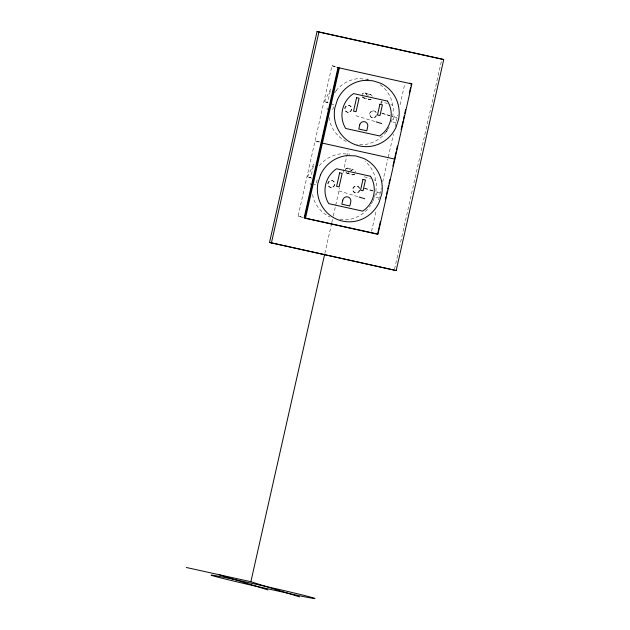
<?xml version="1.0" encoding="UTF-8"?>
<svg xmlns="http://www.w3.org/2000/svg" width="630" height="630" viewBox="0 0 630 630"><rect width="100%" height="100%" fill="white"/><g stroke="black" fill="none" stroke-linecap="round" stroke-linejoin="round"><path stroke-width="0.47" stroke-dasharray="3.15 2.36" d="M332.766 109.793L334.058 104.698L330.396 103.556M377.189 191.985L375.693 197.04L378.441 197.891M394.128 116.81L392.632 121.858L396.301 123M303.069 217.633L298.116 216.09L331.994 65.733L335.798 66.575M324.867 253.362L331.577 223.595M331.789 222.634L333.089 216.877M333.301 215.917L339.578 188.071M343.043 172.707L348.02 150.625M380.866 103.422L381.276 101.627L387.356 103.525M386.749 130.961L386.529 131.938L387.726 129.402M371.55 231.289L376.267 210.357M378.622 199.883L381.197 188.464M382.701 181.802L387.844 158.965M388.277 157.059L393.419 134.221M395.136 126.614L397.711 115.188M400.074 104.722L404.791 83.79M394.553 269.018L441.441 60.945M317.118 179.873L315.827 184.968L313.992 184.401M391.285 122.047L392.813 117.227L393.27 108.565L391.521 100.115A33.28 32.374 -72.7 0 0 379.811 84.341M373.243 200.686L374.236 197.552M374.488 196.773L375.874 192.41L376.33 183.747L374.582 175.29A33.28 32.374 -72.7 0 0 365.085 161.264M369.582 207.12L370.385 205.427M324.434 101.658L330.758 88.814L327.695 102.383L324.434 101.658L328.057 102.792M307.495 176.841L313.811 163.997L310.755 177.558L307.495 176.841L312.023 178.251M336.27 90.436L334.727 92.886L336.27 90.436A33.28 32.374 -72.7 0 1 358.423 78.577L368.542 79.427M389.159 127.142L385.56 132.843A33.28 32.374 -72.7 0 1 363.408 144.703L356.84 144.443M371.275 203.805L372.747 201.466M319.252 165.69L319.331 165.619A33.28 32.374 -72.7 0 1 341.476 153.759L349.933 154.09M339.901 219.626L346.468 219.878A33.28 32.374 -72.7 0 0 367.999 208.75M319.812 141.963L315.055 140.915L321.662 142.971M298.116 216.09L302.865 217.137M355.879 115.739L375.197 121.59M338.94 190.914L358.257 196.765M331.994 65.733L336.955 67.276M365.109 93.012L370.361 94.65M390.828 104.604L392.561 105.147M363.998 97.957L369.251 99.595M393.923 116.763L397.593 117.904M381.559 113.006L392.852 116.526M382.315 113.495L390.135 115.928M348.169 168.194L353.422 169.824M364.329 176.81L370.409 178.699M373.881 179.786L375.622 180.33M347.059 173.132L352.304 174.77M364.62 188.189L373.307 190.89M376.984 191.945L380.646 193.087M364.51 188.401L373.196 191.103M366.88 78.907L368.196 79.333M329.143 117.534L330.309 123.165A33.28 32.374 -72.7 0 0 346.894 141.813M312.582 194.591L313.362 198.348A33.28 32.374 -72.7 0 0 329.955 216.988M327.08 107.958L327.198 109.833M310.141 183.133L310.259 185.007M381.276 101.627L381.323 103.525M376.409 115.991A3.504 3.41 -72.7 0 1 371.291 117.18A3.504 3.41 -72.7 0 1 371.109 111.833A3.504 3.41 -72.7 0 1 376.291 112.494M362.376 96.894A2.63 2.559 -72.7 0 0 365.896 97.697A2.536 2.465 -72.7 0 1 362.463 96.855M372.259 96.327A2.63 2.559 -72.7 0 0 367.944 95.35A2.536 2.465 -72.7 0 1 372.165 96.343M371.149 99.327A2.63 2.559 -72.7 0 1 367.353 97.91M371.109 99.241A2.536 2.465 -72.7 0 1 367.44 97.894M359.777 190.307A3.504 3.41 -72.7 0 1 354.588 192.528A3.504 3.41 -72.7 0 1 354.399 186.811A3.504 3.41 -72.7 0 1 359.722 188.496M359.391 190.181A3.504 3.41 -72.7 0 1 354.202 192.41A3.504 3.41 -72.7 0 1 354.013 186.693A3.504 3.41 -72.7 0 1 359.328 188.378M345.358 169.454A2.63 2.559 -72.7 0 1 350.067 169.872M348.957 172.872A2.63 2.559 -72.7 0 1 345.854 172.596M350.611 171.092A2.63 2.559 -72.7 0 1 355.32 171.51M354.721 174.069A2.63 2.559 -72.7 0 1 350.406 173.093M345.429 169.509A2.536 2.465 -72.7 0 1 349.973 169.887M348.918 172.785A2.536 2.465 -72.7 0 1 345.925 172.541M350.682 171.147A2.536 2.465 -72.7 0 1 355.225 171.525M354.666 173.998A2.536 2.465 -72.7 0 1 350.5 173.077M350.241 111.825A3.504 3.41 -72.7 0 0 350.036 105.777A3.504 3.41 -72.7 0 0 345.019 109.061A3.504 3.41 -72.7 0 0 350.241 111.825M349.855 111.699A3.504 3.41 -72.7 0 0 349.65 105.659A3.504 3.41 -72.7 0 0 344.634 108.943A3.504 3.41 -72.7 0 0 349.855 111.699M374.818 117.212A3.504 3.41 -72.7 0 0 374.614 111.163A3.504 3.41 -72.7 0 0 369.589 114.447A3.504 3.41 -72.7 0 0 374.818 117.212M367.117 95.366A2.63 2.559 -72.7 0 0 362.297 94.279A2.536 2.465 -72.7 0 1 367.022 95.358M333.301 187A3.504 3.41 -72.7 0 0 333.097 180.952A3.504 3.41 -72.7 0 0 328.08 184.244A3.504 3.41 -72.7 0 0 333.301 187M332.908 186.882A3.504 3.41 -72.7 0 0 332.711 180.834A3.504 3.41 -72.7 0 0 327.687 184.118A3.504 3.41 -72.7 0 0 332.908 186.882"/><path stroke-width="0.94" d="M269.53 242.448L317.071 31.5L441.874 59.031L443.725 59.606L396.191 270.553L269.53 242.448L396.191 270.553M271.38 243.023L318.922 32.075L317.071 31.5M305.471 218.319L339.357 67.961M299.604 596.917L250.866 581.726L324.647 254.323M377.591 234.029L380.394 221.587M385.355 199.584L386.001 196.71M386.426 194.796L387.293 190.969M387.726 189.055L388.584 185.228M389.017 183.314L389.883 179.487M392.899 166.092L396.136 151.736M396.561 149.822L397.428 145.995M401.089 129.733L403.035 121.118M403.468 119.204L404.326 115.377M404.759 113.463L405.618 109.636M409.287 93.374L410.579 87.633M411.012 85.719L411.445 83.806M409.35 83.168L411.831 83.947L377.945 234.297L304.723 218.153L338.609 67.796L336.955 67.276M318.922 32.075L443.725 59.606M411.831 83.947L337.987 67.599L304.132 217.83L376.638 233.817M321.662 142.971L394.884 159.122M186.275 567.48L250.866 581.726M376.118 121.866L381.638 123.543M359.179 197.048L364.691 198.718M219.161 574.733L267.9 589.924M339.649 172.84L336.609 186.338L339.105 186.889L342.145 173.392L339.649 172.84M356.596 97.658L353.556 111.156L356.052 111.707L359.092 98.209L356.596 97.658M342.775 200.112L341.854 204.207L349.839 205.971L350.768 201.868A4.205 4.087 -72.7 0 0 347.697 196.891A4.205 4.087 -72.7 0 0 342.775 200.112M359.722 124.929L358.793 129.032L366.786 130.796L367.707 126.693A4.205 4.087 -72.7 0 0 364.636 121.708A4.205 4.087 -72.7 0 0 359.722 124.929M362.974 179.416L360.549 190.181L363.045 190.732L365.471 179.967L362.974 179.416M379.914 104.241L377.488 115.006L379.984 115.55L382.41 104.793L379.914 104.241M337.475 99.587L334.845 107.872A33.28 32.374 -72.7 0 0 356.667 145.176A33.28 32.374 -72.7 0 0 396.018 127.323L398.648 119.046A33.28 32.374 -72.7 0 0 380.764 83.286L372.708 80.727L364.25 80.396A33.28 32.374 -72.7 0 0 337.475 99.587M320.536 174.77L317.906 183.046A33.28 32.374 -72.7 0 0 339.727 220.358A33.28 32.374 -72.7 0 0 379.071 202.506L381.701 194.221A33.28 32.374 -72.7 0 0 363.825 158.469L355.769 155.909L347.311 155.578A33.28 32.374 -72.7 0 0 320.536 174.77M238.62 580.395L227.635 578.08A53.054 1.016 12.7 0 0 248.031 584.435L298.431 595.547A53.054 1.016 12.7 0 0 278.035 589.192L238.62 580.395M387.489 101.091L353.532 93.602A25.279 24.586 -72.7 0 0 345.673 128.465L379.638 135.954A25.279 24.586 -72.7 0 0 387.489 101.091M370.55 176.266L336.593 168.777A25.279 24.586 -72.7 0 0 328.734 203.648L362.691 211.137A25.279 24.586 -72.7 0 0 370.55 176.266"/></g></svg>
